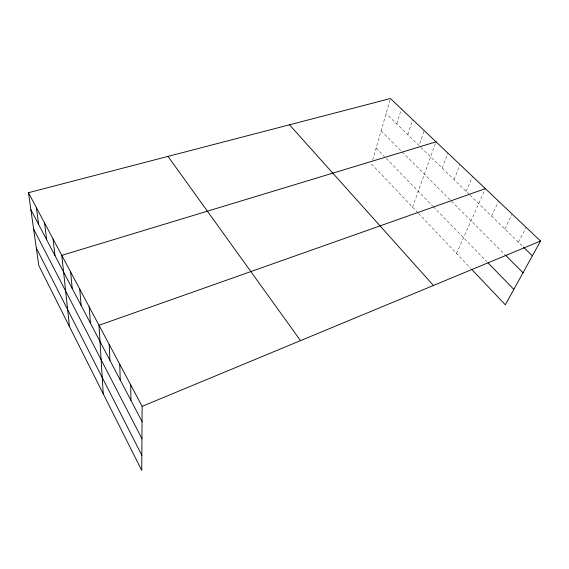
<?xml version="1.0" encoding="UTF-8"?>
<svg xmlns="http://www.w3.org/2000/svg" width="569" height="569" viewBox="0 0 569 569"><rect width="100%" height="100%" fill="white"/><g stroke="black" fill="none" stroke-linecap="round" stroke-linejoin="round"><path stroke-width="0.43" stroke-dasharray="2.85 2.13" d="M372.645 160.053L390.441 98.537M396.799 123.95L401.394 108.928M407.788 134.633L412.639 119.604M423.898 131.403L419.069 145.6L386.095 113.544M412.546 207.194L436.053 141.83M442.191 168.083L447.881 153.061M454.041 179.605L460.036 164.597M466.21 191.447L472.526 176.454M456.558 253.482L485.364 188.645M491.573 216.106L498.572 201.184M504.795 228.966L512.164 214.086M518.402 242.188L526.147 227.358M420.896 147.378L469.34 194.484M469.966 195.096L522.854 246.519M381.081 130.884L401.565 151.354M402.191 151.98L505.116 254.834M376.123 148.032L384.473 156.603M386.266 158.438L432.682 206.085M433.272 206.689L486.78 261.605M371.5 164.014L417.845 212.763M418.435 213.382L470.684 268.34"/><path stroke-width="0.85" d="M28.45 192.699L142.136 406.351L141.752 470.463L38.806 265.574L28.45 192.699L390.441 98.537L540.55 241.036L505.343 304.792L471.886 269.606M142.136 406.351L540.55 241.036M485.364 188.645L98.999 325.283L103.231 393.798M436.053 141.83L61.793 255.36L69.475 326.62M523.487 247.138L532.399 255.801M505.741 255.46L523.039 272.75M488.017 262.878L513.85 289.386M289.493 124.796L433.45 285.474M167.997 156.404L300.524 340.632M30.861 209.669L142.044 421.544M33.621 229.072L141.944 438.713M36.316 248.056L141.845 455.321M36.366 207.578L38.642 224.492M44.553 222.956L46.679 239.812M53.024 238.873L54.987 255.645M70.606 271.925L72.227 288.49M79.731 289.073L81.161 305.517M89.191 306.855L90.414 323.142M109.177 344.409L109.931 360.341M119.746 364.267L120.237 379.978M130.721 384.9L130.934 400.363"/></g></svg>
